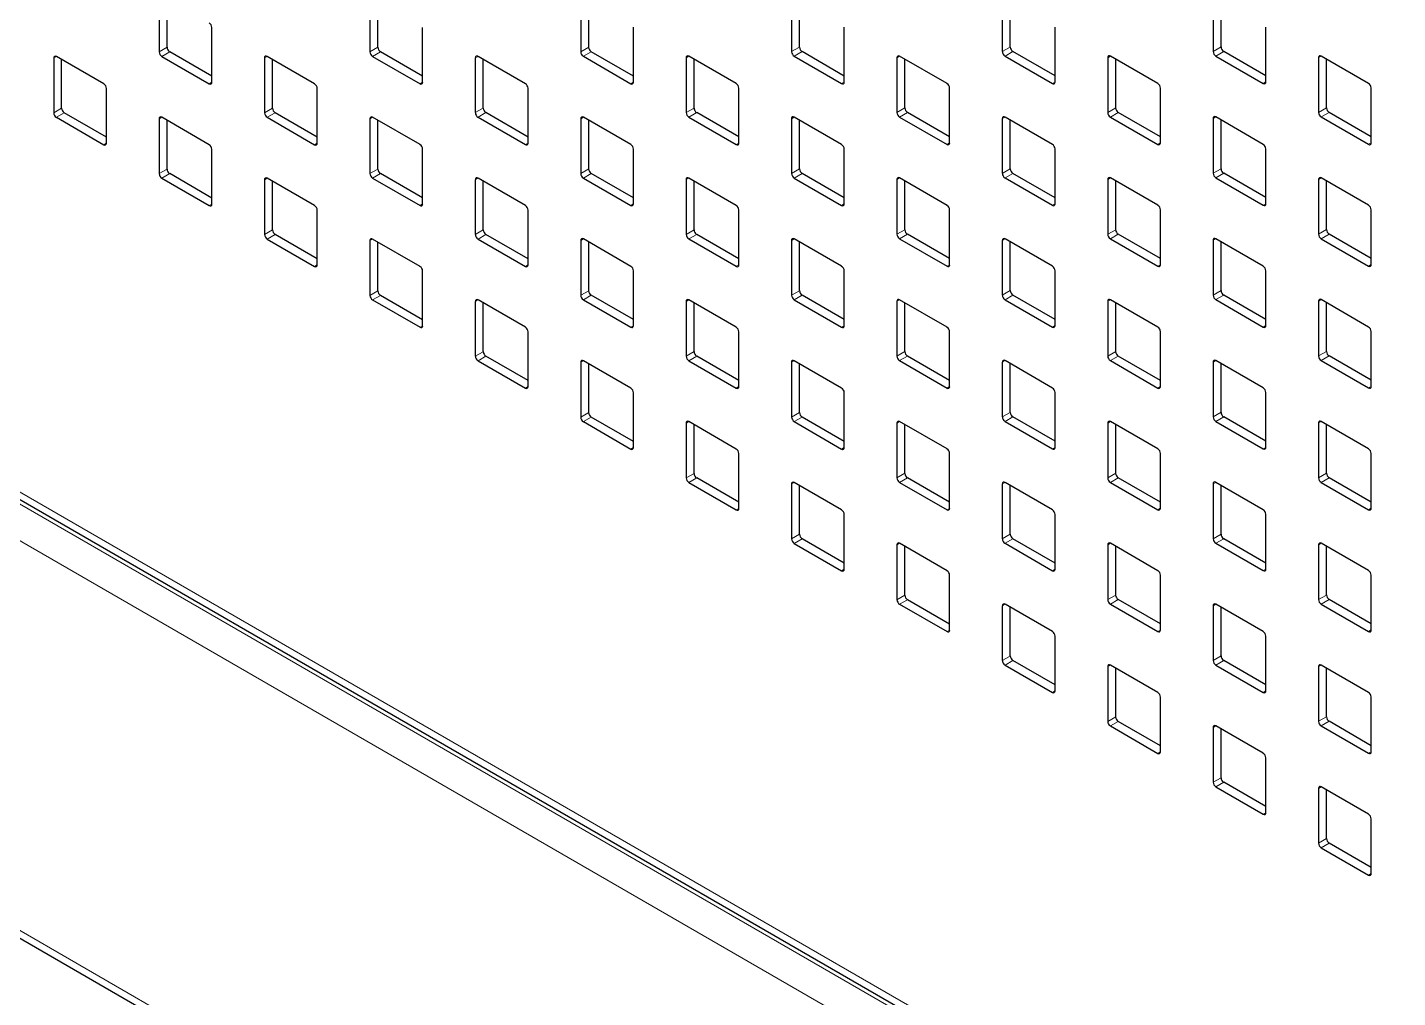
# Model space of a CAD drawing. Header units: millimetres. Extents: x -218071 to -203542, y 15363 to 51382.
# Drawn here: x -217102.99 to -217084.6, y 50843.89 to 50856.9 of the extents above; entities that cross this region are included whole.
import ezdxf

# ---------------------------------------------------------------- set-up
doc = ezdxf.new("R2010")
doc.units = ezdxf.units.MM
doc.header["$LTSCALE"] = 4
doc.layers.add('TPF-EQUIPEMENT', color=7, linetype='Continuous')

msp = doc.modelspace()

# ---------------------------------------------------------------- linework, layer by layer
at = {"layer": 'TPF-EQUIPEMENT', "color": 8, "linetype": 'Continuous', "lineweight": 18}
for p, q in [((-217122.15, 50861.669), (-217048.469, 50819.144)), ((-217048.161, 50818.803), (-217122.034, 50861.438)), ((-217048.469, 50818.491), (-217122.15, 50861.015)), ((-217101.113, 50856.632), (-217101.219, 50856.571)), ((-217101.078, 50856.571), (-217101.184, 50856.51)), ((-217098.285, 50856.633), (-217098.391, 50856.572)), ((-217098.25, 50856.572), (-217098.356, 50856.511)), ((-217095.456, 50856.634), (-217095.563, 50856.573)), ((-217095.421, 50856.573), (-217095.527, 50856.512)), ((-217092.628, 50856.635), (-217092.734, 50856.574)), ((-217092.593, 50856.574), (-217092.699, 50856.512)), ((-217089.8, 50856.636), (-217089.906, 50856.575)), ((-217089.764, 50856.575), (-217089.87, 50856.513)), ((-217086.971, 50856.637), (-217087.077, 50856.575)), ((-217086.936, 50856.575), (-217087.042, 50856.514)), ((-217102.598, 50856.509), (-217102.634, 50856.489)), ((-217099.77, 50856.51), (-217099.805, 50856.49)), ((-217096.941, 50856.511), (-217096.977, 50856.491)), ((-217094.113, 50856.512), (-217094.148, 50856.492)), ((-217091.285, 50856.513), (-217091.32, 50856.492)), ((-217088.456, 50856.514), (-217088.491, 50856.493)), ((-217085.628, 50856.515), (-217085.663, 50856.494)), ((-217100.512, 50856.163), (-217100.548, 50856.143)), ((-217097.684, 50856.164), (-217097.719, 50856.143)), ((-217094.855, 50856.165), (-217094.891, 50856.144)), ((-217092.027, 50856.166), (-217092.062, 50856.145)), ((-217089.199, 50856.166), (-217089.234, 50856.146)), ((-217086.37, 50856.167), (-217086.406, 50856.147)), ((-217122.15, 50855.789), (-217048.469, 50813.264)), ((-217102.528, 50855.815), (-217102.634, 50855.754)), ((-217099.699, 50855.816), (-217099.805, 50855.755)), ((-217096.871, 50855.817), (-217096.977, 50855.756)), ((-217094.042, 50855.818), (-217094.148, 50855.757)), ((-217091.214, 50855.819), (-217091.32, 50855.757)), ((-217088.385, 50855.82), (-217088.491, 50855.758)), ((-217085.557, 50855.82), (-217085.663, 50855.759)), ((-217102.492, 50855.754), (-217102.598, 50855.693)), ((-217101.184, 50855.693), (-217101.219, 50855.673)), ((-217099.664, 50855.755), (-217099.77, 50855.694)), ((-217098.356, 50855.694), (-217098.391, 50855.674)), ((-217096.835, 50855.756), (-217096.941, 50855.694)), ((-217095.527, 50855.695), (-217095.563, 50855.674)), ((-217094.007, 50855.757), (-217094.113, 50855.695)), ((-217092.699, 50855.696), (-217092.734, 50855.675)), ((-217091.178, 50855.757), (-217091.285, 50855.696)), ((-217089.87, 50855.697), (-217089.906, 50855.676)), ((-217088.35, 50855.758), (-217088.456, 50855.697)), ((-217087.042, 50855.698), (-217087.077, 50855.677)), ((-217085.522, 50855.759), (-217085.628, 50855.698)), ((-217101.927, 50855.346), (-217101.962, 50855.325)), ((-217099.098, 50855.347), (-217099.133, 50855.326)), ((-217096.27, 50855.348), (-217096.305, 50855.327)), ((-217093.441, 50855.348), (-217093.477, 50855.328)), ((-217090.613, 50855.349), (-217090.648, 50855.329)), ((-217087.784, 50855.35), (-217087.82, 50855.33)), ((-217084.956, 50855.351), (-217084.991, 50855.331)), ((-217101.113, 50854.999), (-217101.219, 50854.938)), ((-217101.078, 50854.938), (-217101.184, 50854.877)), ((-217099.77, 50854.877), (-217099.805, 50854.857)), ((-217098.285, 50855), (-217098.391, 50854.939)), ((-217098.25, 50854.939), (-217098.356, 50854.877)), ((-217096.941, 50854.878), (-217096.977, 50854.857)), ((-217095.456, 50855.001), (-217095.563, 50854.94)), ((-217095.421, 50854.939), (-217095.527, 50854.878)), ((-217094.113, 50854.879), (-217094.148, 50854.858)), ((-217092.628, 50855.002), (-217092.734, 50854.94)), ((-217092.593, 50854.94), (-217092.699, 50854.879)), ((-217091.285, 50854.88), (-217091.32, 50854.859)), ((-217089.8, 50855.002), (-217089.906, 50854.941)), ((-217089.764, 50854.941), (-217089.87, 50854.88)), ((-217088.456, 50854.88), (-217088.491, 50854.86)), ((-217086.971, 50855.003), (-217087.077, 50854.942)), ((-217086.936, 50854.942), (-217087.042, 50854.881)), ((-217085.628, 50854.881), (-217085.663, 50854.861)), ((-217100.512, 50854.53), (-217100.548, 50854.509)), ((-217097.684, 50854.531), (-217097.719, 50854.51)), ((-217094.855, 50854.531), (-217094.891, 50854.511)), ((-217092.027, 50854.532), (-217092.062, 50854.512)), ((-217089.199, 50854.533), (-217089.234, 50854.513)), ((-217086.37, 50854.534), (-217086.406, 50854.514)), ((-217099.699, 50854.183), (-217099.805, 50854.122)), ((-217096.871, 50854.184), (-217096.977, 50854.122)), ((-217094.042, 50854.185), (-217094.148, 50854.123)), ((-217091.214, 50854.185), (-217091.32, 50854.124)), ((-217088.385, 50854.186), (-217088.491, 50854.125)), ((-217085.557, 50854.187), (-217085.663, 50854.126)), ((-217099.664, 50854.122), (-217099.77, 50854.06)), ((-217098.356, 50854.061), (-217098.391, 50854.04)), ((-217096.835, 50854.122), (-217096.941, 50854.061)), ((-217095.527, 50854.062), (-217095.563, 50854.041)), ((-217094.007, 50854.123), (-217094.113, 50854.062)), ((-217092.699, 50854.062), (-217092.734, 50854.042)), ((-217091.178, 50854.124), (-217091.285, 50854.063)), ((-217089.87, 50854.063), (-217089.906, 50854.043)), ((-217088.35, 50854.125), (-217088.456, 50854.064)), ((-217087.042, 50854.064), (-217087.077, 50854.044)), ((-217085.522, 50854.126), (-217085.628, 50854.065)), ((-217099.098, 50853.713), (-217099.133, 50853.693)), ((-217096.27, 50853.714), (-217096.305, 50853.694)), ((-217093.441, 50853.715), (-217093.477, 50853.695)), ((-217090.613, 50853.716), (-217090.648, 50853.696)), ((-217087.784, 50853.717), (-217087.82, 50853.697)), ((-217084.956, 50853.718), (-217084.991, 50853.697)), ((-217098.285, 50853.367), (-217098.391, 50853.305)), ((-217098.25, 50853.305), (-217098.356, 50853.244)), ((-217096.941, 50853.245), (-217096.977, 50853.224)), ((-217095.456, 50853.367), (-217095.563, 50853.306)), ((-217095.421, 50853.306), (-217095.527, 50853.245)), ((-217094.113, 50853.245), (-217094.148, 50853.225)), ((-217092.628, 50853.368), (-217092.734, 50853.307)), ((-217092.593, 50853.307), (-217092.699, 50853.246)), ((-217091.285, 50853.246), (-217091.32, 50853.226)), ((-217089.8, 50853.369), (-217089.906, 50853.308)), ((-217089.764, 50853.308), (-217089.87, 50853.247)), ((-217088.456, 50853.247), (-217088.491, 50853.227)), ((-217086.971, 50853.37), (-217087.077, 50853.309)), ((-217086.936, 50853.309), (-217087.042, 50853.248)), ((-217085.628, 50853.248), (-217085.663, 50853.228)), ((-217097.684, 50852.897), (-217097.719, 50852.877)), ((-217094.855, 50852.898), (-217094.891, 50852.878)), ((-217092.027, 50852.899), (-217092.062, 50852.879)), ((-217089.199, 50852.9), (-217089.234, 50852.879)), ((-217086.37, 50852.901), (-217086.406, 50852.88)), ((-217096.871, 50852.55), (-217096.977, 50852.489)), ((-217096.835, 50852.489), (-217096.941, 50852.428)), ((-217094.042, 50852.551), (-217094.148, 50852.49)), ((-217094.007, 50852.49), (-217094.113, 50852.429)), ((-217091.214, 50852.552), (-217091.32, 50852.491)), ((-217091.178, 50852.491), (-217091.285, 50852.43)), ((-217088.385, 50852.553), (-217088.491, 50852.492)), ((-217088.35, 50852.492), (-217088.456, 50852.431)), ((-217085.557, 50852.554), (-217085.663, 50852.493)), ((-217085.522, 50852.493), (-217085.628, 50852.431)), ((-217095.527, 50852.428), (-217095.563, 50852.408)), ((-217092.699, 50852.429), (-217092.734, 50852.409)), ((-217089.87, 50852.43), (-217089.906, 50852.41)), ((-217087.042, 50852.431), (-217087.077, 50852.411)), ((-217096.27, 50852.081), (-217096.305, 50852.061)), ((-217093.441, 50852.082), (-217093.477, 50852.061)), ((-217090.613, 50852.083), (-217090.648, 50852.062)), ((-217087.784, 50852.084), (-217087.82, 50852.063)), ((-217084.956, 50852.084), (-217084.991, 50852.064)), ((-217095.456, 50851.734), (-217095.563, 50851.673)), ((-217095.421, 50851.673), (-217095.527, 50851.612)), ((-217094.113, 50851.612), (-217094.148, 50851.592)), ((-217092.628, 50851.735), (-217092.734, 50851.674)), ((-217092.593, 50851.674), (-217092.699, 50851.613)), ((-217091.285, 50851.613), (-217091.32, 50851.593)), ((-217089.8, 50851.736), (-217089.906, 50851.675)), ((-217089.764, 50851.675), (-217089.87, 50851.613)), ((-217088.456, 50851.614), (-217088.491, 50851.593)), ((-217086.971, 50851.737), (-217087.077, 50851.676)), ((-217086.936, 50851.676), (-217087.042, 50851.614)), ((-217085.628, 50851.615), (-217085.663, 50851.594)), ((-217094.855, 50851.265), (-217094.891, 50851.244)), ((-217092.027, 50851.266), (-217092.062, 50851.245)), ((-217089.199, 50851.267), (-217089.234, 50851.246)), ((-217086.37, 50851.267), (-217086.406, 50851.247)), ((-217094.042, 50850.918), (-217094.148, 50850.857)), ((-217094.007, 50850.857), (-217094.113, 50850.795)), ((-217091.214, 50850.919), (-217091.32, 50850.858)), ((-217091.178, 50850.858), (-217091.285, 50850.796)), ((-217088.385, 50850.92), (-217088.491, 50850.858)), ((-217088.35, 50850.858), (-217088.456, 50850.797)), ((-217085.557, 50850.921), (-217085.663, 50850.859)), ((-217085.522, 50850.859), (-217085.628, 50850.798)), ((-217092.699, 50850.796), (-217092.734, 50850.776)), ((-217089.87, 50850.797), (-217089.906, 50850.776)), ((-217087.042, 50850.798), (-217087.077, 50850.777)), ((-217093.441, 50850.449), (-217093.477, 50850.428)), ((-217090.613, 50850.449), (-217090.648, 50850.429)), ((-217087.784, 50850.45), (-217087.82, 50850.43)), ((-217084.956, 50850.451), (-217084.991, 50850.431)), ((-217092.628, 50850.102), (-217092.734, 50850.041)), ((-217089.8, 50850.103), (-217089.906, 50850.041)), ((-217086.971, 50850.103), (-217087.077, 50850.042)), ((-217092.593, 50850.041), (-217092.699, 50849.979)), ((-217091.285, 50849.98), (-217091.32, 50849.959)), ((-217089.764, 50850.041), (-217089.87, 50849.98)), ((-217088.456, 50849.981), (-217088.491, 50849.96)), ((-217086.936, 50850.042), (-217087.042, 50849.981)), ((-217085.628, 50849.981), (-217085.663, 50849.961)), ((-217092.027, 50849.632), (-217092.062, 50849.612)), ((-217089.199, 50849.633), (-217089.234, 50849.613)), ((-217086.37, 50849.634), (-217086.406, 50849.614)), ((-217091.214, 50849.286), (-217091.32, 50849.224)), ((-217091.178, 50849.224), (-217091.285, 50849.163)), ((-217088.385, 50849.286), (-217088.491, 50849.225)), ((-217088.35, 50849.225), (-217088.456, 50849.164)), ((-217085.557, 50849.287), (-217085.663, 50849.226)), ((-217085.522, 50849.226), (-217085.628, 50849.165)), ((-217089.87, 50849.164), (-217089.906, 50849.143)), ((-217087.042, 50849.164), (-217087.077, 50849.144)), ((-217090.613, 50848.816), (-217090.648, 50848.796)), ((-217087.784, 50848.817), (-217087.82, 50848.797)), ((-217084.956, 50848.818), (-217084.991, 50848.798)), ((-217089.8, 50848.469), (-217089.906, 50848.408)), ((-217086.971, 50848.47), (-217087.077, 50848.409)), ((-217089.764, 50848.408), (-217089.87, 50848.347)), ((-217088.456, 50848.347), (-217088.491, 50848.327)), ((-217086.936, 50848.409), (-217087.042, 50848.348)), ((-217085.628, 50848.348), (-217085.663, 50848.328)), ((-217089.199, 50848), (-217089.234, 50847.98)), ((-217086.37, 50848.001), (-217086.406, 50847.98)), ((-217088.385, 50847.653), (-217088.491, 50847.592)), ((-217088.35, 50847.592), (-217088.456, 50847.531)), ((-217087.042, 50847.531), (-217087.077, 50847.511)), ((-217085.557, 50847.654), (-217085.663, 50847.593)), ((-217085.522, 50847.593), (-217085.628, 50847.532)), ((-217087.784, 50847.184), (-217087.82, 50847.163)), ((-217084.956, 50847.185), (-217084.991, 50847.164)), ((-217086.971, 50846.837), (-217087.077, 50846.776)), ((-217086.936, 50846.776), (-217087.042, 50846.714)), ((-217085.628, 50846.715), (-217085.663, 50846.694)), ((-217086.37, 50846.368), (-217086.406, 50846.347)), ((-217085.557, 50846.021), (-217085.663, 50845.959)), ((-217085.522, 50845.959), (-217085.628, 50845.898)), ((-217084.956, 50845.551), (-217084.991, 50845.531))]:
    msp.add_line(p, q, dxfattribs=at)
at = {"layer": 'TPF-EQUIPEMENT', "color": 7, "linetype": 'Continuous', "lineweight": 25}
for p, q in [((-217122.136, 50861.559), (-217048.46, 50819.037)), ((-217101.219, 50857.306), (-217101.219, 50856.571)), ((-217101.113, 50856.632), (-217101.113, 50857.286)), ((-217098.391, 50857.307), (-217098.391, 50856.572)), ((-217098.285, 50856.633), (-217098.285, 50857.287)), ((-217095.563, 50857.308), (-217095.563, 50856.573)), ((-217095.456, 50856.634), (-217095.456, 50857.287)), ((-217092.734, 50857.309), (-217092.734, 50856.574)), ((-217092.628, 50856.635), (-217092.628, 50857.288)), ((-217089.906, 50857.31), (-217089.906, 50856.575)), ((-217089.8, 50856.636), (-217089.8, 50857.289)), ((-217087.077, 50857.31), (-217087.077, 50856.575)), ((-217086.971, 50856.637), (-217086.971, 50857.29)), ((-217100.512, 50856.163), (-217100.512, 50856.898)), ((-217097.684, 50856.164), (-217097.684, 50856.899)), ((-217094.855, 50856.165), (-217094.855, 50856.9)), ((-217092.027, 50856.166), (-217092.027, 50856.901)), ((-217089.199, 50856.166), (-217089.199, 50856.901)), ((-217086.37, 50856.167), (-217086.37, 50856.902)), ((-217100.512, 50856.245), (-217101.078, 50856.571)), ((-217097.684, 50856.245), (-217098.25, 50856.572)), ((-217094.855, 50856.246), (-217095.421, 50856.573)), ((-217092.027, 50856.247), (-217092.593, 50856.574)), ((-217089.199, 50856.248), (-217089.764, 50856.575)), ((-217086.37, 50856.249), (-217086.936, 50856.575)), ((-217102.634, 50856.489), (-217102.634, 50855.754)), ((-217101.962, 50856.142), (-217102.598, 50856.509)), ((-217102.528, 50855.815), (-217102.528, 50856.469)), ((-217101.184, 50856.51), (-217100.548, 50856.143)), ((-217099.805, 50856.49), (-217099.805, 50855.755)), ((-217099.133, 50856.143), (-217099.77, 50856.51)), ((-217099.699, 50855.816), (-217099.699, 50856.469)), ((-217098.356, 50856.511), (-217097.719, 50856.143)), ((-217096.977, 50856.491), (-217096.977, 50855.756)), ((-217096.305, 50856.144), (-217096.941, 50856.511)), ((-217096.871, 50855.817), (-217096.871, 50856.47)), ((-217095.527, 50856.512), (-217094.891, 50856.144)), ((-217094.148, 50856.492), (-217094.148, 50855.757)), ((-217093.477, 50856.145), (-217094.113, 50856.512)), ((-217094.042, 50855.818), (-217094.042, 50856.471)), ((-217092.699, 50856.512), (-217092.062, 50856.145)), ((-217091.32, 50856.492), (-217091.32, 50855.757)), ((-217090.648, 50856.146), (-217091.285, 50856.513)), ((-217091.214, 50855.819), (-217091.214, 50856.472)), ((-217089.87, 50856.513), (-217089.234, 50856.146)), ((-217088.491, 50856.493), (-217088.491, 50855.758)), ((-217087.82, 50856.146), (-217088.456, 50856.514)), ((-217088.385, 50855.82), (-217088.385, 50856.473)), ((-217087.042, 50856.514), (-217086.406, 50856.147)), ((-217085.663, 50856.494), (-217085.663, 50855.759)), ((-217084.991, 50856.147), (-217085.628, 50856.515)), ((-217085.557, 50855.82), (-217085.557, 50856.474)), ((-217101.927, 50855.346), (-217101.927, 50856.081)), ((-217099.098, 50855.347), (-217099.098, 50856.082)), ((-217096.27, 50855.348), (-217096.27, 50856.083)), ((-217093.441, 50855.348), (-217093.441, 50856.083)), ((-217090.613, 50855.349), (-217090.613, 50856.084)), ((-217087.784, 50855.35), (-217087.784, 50856.085)), ((-217084.956, 50855.351), (-217084.956, 50856.086)), ((-217122.136, 50855.679), (-217048.359, 50813.099)), ((-217102.598, 50855.693), (-217101.962, 50855.325)), ((-217101.927, 50855.427), (-217102.492, 50855.754)), ((-217101.219, 50855.673), (-217101.219, 50854.938)), ((-217100.548, 50855.326), (-217101.184, 50855.693)), ((-217101.113, 50854.999), (-217101.113, 50855.652)), ((-217099.77, 50855.694), (-217099.133, 50855.326)), ((-217099.098, 50855.428), (-217099.664, 50855.755)), ((-217098.391, 50855.674), (-217098.391, 50854.939)), ((-217097.719, 50855.327), (-217098.356, 50855.694)), ((-217098.285, 50855), (-217098.285, 50855.653)), ((-217096.941, 50855.694), (-217096.305, 50855.327)), ((-217096.27, 50855.429), (-217096.835, 50855.756)), ((-217095.563, 50855.674), (-217095.563, 50854.94)), ((-217094.891, 50855.328), (-217095.527, 50855.695)), ((-217095.456, 50855.001), (-217095.456, 50855.654)), ((-217094.113, 50855.695), (-217093.477, 50855.328)), ((-217093.441, 50855.43), (-217094.007, 50855.757)), ((-217092.734, 50855.675), (-217092.734, 50854.94)), ((-217092.062, 50855.328), (-217092.699, 50855.696)), ((-217092.628, 50855.002), (-217092.628, 50855.655)), ((-217091.285, 50855.696), (-217090.648, 50855.329)), ((-217090.613, 50855.431), (-217091.178, 50855.757)), ((-217089.906, 50855.676), (-217089.906, 50854.941)), ((-217089.234, 50855.329), (-217089.87, 50855.697)), ((-217089.8, 50855.002), (-217089.8, 50855.656)), ((-217088.456, 50855.697), (-217087.82, 50855.33)), ((-217087.784, 50855.432), (-217088.35, 50855.758)), ((-217087.077, 50855.677), (-217087.077, 50854.942)), ((-217086.406, 50855.33), (-217087.042, 50855.698)), ((-217086.971, 50855.003), (-217086.971, 50855.657)), ((-217085.628, 50855.698), (-217084.991, 50855.331)), ((-217084.956, 50855.433), (-217085.522, 50855.759)), ((-217100.512, 50854.53), (-217100.512, 50855.265)), ((-217097.684, 50854.531), (-217097.684, 50855.265)), ((-217094.855, 50854.531), (-217094.855, 50855.266)), ((-217092.027, 50854.532), (-217092.027, 50855.267)), ((-217089.199, 50854.533), (-217089.199, 50855.268)), ((-217086.37, 50854.534), (-217086.37, 50855.269)), ((-217101.184, 50854.877), (-217100.548, 50854.509)), ((-217100.512, 50854.611), (-217101.078, 50854.938)), ((-217099.133, 50854.51), (-217099.77, 50854.877)), ((-217098.356, 50854.877), (-217097.719, 50854.51)), ((-217097.684, 50854.612), (-217098.25, 50854.939)), ((-217096.305, 50854.511), (-217096.941, 50854.878)), ((-217095.527, 50854.878), (-217094.891, 50854.511)), ((-217094.855, 50854.613), (-217095.421, 50854.939)), ((-217093.477, 50854.511), (-217094.113, 50854.879)), ((-217092.699, 50854.879), (-217092.062, 50854.512)), ((-217092.027, 50854.614), (-217092.593, 50854.94)), ((-217090.648, 50854.512), (-217091.285, 50854.88)), ((-217089.87, 50854.88), (-217089.234, 50854.513)), ((-217089.199, 50854.615), (-217089.764, 50854.941)), ((-217087.82, 50854.513), (-217088.456, 50854.88)), ((-217087.042, 50854.881), (-217086.406, 50854.514)), ((-217086.37, 50854.616), (-217086.936, 50854.942)), ((-217084.991, 50854.514), (-217085.628, 50854.881)), ((-217099.805, 50854.857), (-217099.805, 50854.122)), ((-217099.699, 50854.183), (-217099.699, 50854.836)), ((-217096.977, 50854.857), (-217096.977, 50854.122)), ((-217096.871, 50854.184), (-217096.871, 50854.837)), ((-217094.148, 50854.858), (-217094.148, 50854.123)), ((-217094.042, 50854.185), (-217094.042, 50854.838)), ((-217091.32, 50854.859), (-217091.32, 50854.124)), ((-217091.214, 50854.185), (-217091.214, 50854.839)), ((-217088.491, 50854.86), (-217088.491, 50854.125)), ((-217088.385, 50854.186), (-217088.385, 50854.84)), ((-217085.663, 50854.861), (-217085.663, 50854.126)), ((-217085.557, 50854.187), (-217085.557, 50854.841)), ((-217099.098, 50853.713), (-217099.098, 50854.448)), ((-217096.27, 50853.714), (-217096.27, 50854.449)), ((-217093.441, 50853.715), (-217093.441, 50854.45)), ((-217090.613, 50853.716), (-217090.613, 50854.451)), ((-217087.784, 50853.717), (-217087.784, 50854.452)), ((-217084.956, 50853.718), (-217084.956, 50854.453)), ((-217099.77, 50854.06), (-217099.133, 50853.693)), ((-217099.098, 50853.795), (-217099.664, 50854.122)), ((-217098.391, 50854.04), (-217098.391, 50853.305)), ((-217097.719, 50853.693), (-217098.356, 50854.061)), ((-217098.285, 50853.367), (-217098.285, 50854.02)), ((-217096.941, 50854.061), (-217096.305, 50853.694)), ((-217096.27, 50853.796), (-217096.835, 50854.122)), ((-217095.563, 50854.041), (-217095.563, 50853.306)), ((-217094.891, 50853.694), (-217095.527, 50854.062)), ((-217095.456, 50853.367), (-217095.456, 50854.021)), ((-217094.113, 50854.062), (-217093.477, 50853.695)), ((-217093.441, 50853.797), (-217094.007, 50854.123)), ((-217092.734, 50854.042), (-217092.734, 50853.307)), ((-217092.062, 50853.695), (-217092.699, 50854.062)), ((-217092.628, 50853.368), (-217092.628, 50854.022)), ((-217091.285, 50854.063), (-217090.648, 50853.696)), ((-217090.613, 50853.798), (-217091.178, 50854.124)), ((-217089.906, 50854.043), (-217089.906, 50853.308)), ((-217089.234, 50853.696), (-217089.87, 50854.063)), ((-217089.8, 50853.369), (-217089.8, 50854.023)), ((-217088.456, 50854.064), (-217087.82, 50853.697)), ((-217087.784, 50853.799), (-217088.35, 50854.125)), ((-217087.077, 50854.044), (-217087.077, 50853.309)), ((-217086.406, 50853.697), (-217087.042, 50854.064)), ((-217086.971, 50853.37), (-217086.971, 50854.023)), ((-217085.628, 50854.065), (-217084.991, 50853.697)), ((-217084.956, 50853.799), (-217085.522, 50854.126)), ((-217097.684, 50852.897), (-217097.684, 50853.632)), ((-217094.855, 50852.898), (-217094.855, 50853.633)), ((-217092.027, 50852.899), (-217092.027, 50853.634)), ((-217089.199, 50852.9), (-217089.199, 50853.635)), ((-217086.37, 50852.901), (-217086.37, 50853.636)), ((-217098.356, 50853.244), (-217097.719, 50852.877)), ((-217097.684, 50852.979), (-217098.25, 50853.305)), ((-217096.977, 50853.224), (-217096.977, 50852.489)), ((-217096.305, 50852.877), (-217096.941, 50853.245)), ((-217095.527, 50853.245), (-217094.891, 50852.878)), ((-217094.855, 50852.98), (-217095.421, 50853.306)), ((-217094.148, 50853.225), (-217094.148, 50852.49)), ((-217093.477, 50852.878), (-217094.113, 50853.245)), ((-217092.699, 50853.246), (-217092.062, 50852.879)), ((-217092.027, 50852.981), (-217092.593, 50853.307)), ((-217091.32, 50853.226), (-217091.32, 50852.491)), ((-217090.648, 50852.879), (-217091.285, 50853.246)), ((-217089.87, 50853.247), (-217089.234, 50852.879)), ((-217089.199, 50852.981), (-217089.764, 50853.308)), ((-217088.491, 50853.227), (-217088.491, 50852.492)), ((-217087.82, 50852.88), (-217088.456, 50853.247)), ((-217087.042, 50853.248), (-217086.406, 50852.88)), ((-217086.37, 50852.982), (-217086.936, 50853.309)), ((-217085.663, 50853.228), (-217085.663, 50852.493)), ((-217084.991, 50852.881), (-217085.628, 50853.248)), ((-217096.871, 50852.55), (-217096.871, 50853.204)), ((-217094.042, 50852.551), (-217094.042, 50853.205)), ((-217091.214, 50852.552), (-217091.214, 50853.205)), ((-217088.385, 50852.553), (-217088.385, 50853.206)), ((-217085.557, 50852.554), (-217085.557, 50853.207)), ((-217096.27, 50852.081), (-217096.27, 50852.816)), ((-217093.441, 50852.082), (-217093.441, 50852.817)), ((-217090.613, 50852.083), (-217090.613, 50852.818)), ((-217087.784, 50852.084), (-217087.784, 50852.819)), ((-217084.956, 50852.085), (-217084.956, 50852.819)), ((-217096.27, 50852.163), (-217096.835, 50852.489)), ((-217093.441, 50852.164), (-217094.007, 50852.49)), ((-217090.613, 50852.164), (-217091.178, 50852.491)), ((-217087.784, 50852.165), (-217088.35, 50852.492)), ((-217084.956, 50852.166), (-217085.522, 50852.493)), ((-217096.941, 50852.428), (-217096.305, 50852.061)), ((-217095.563, 50852.408), (-217095.563, 50851.673)), ((-217094.891, 50852.061), (-217095.527, 50852.428)), ((-217095.456, 50851.734), (-217095.456, 50852.388)), ((-217094.113, 50852.429), (-217093.477, 50852.061)), ((-217092.734, 50852.409), (-217092.734, 50851.674)), ((-217092.062, 50852.062), (-217092.699, 50852.429)), ((-217092.628, 50851.735), (-217092.628, 50852.388)), ((-217091.285, 50852.43), (-217090.648, 50852.062)), ((-217089.906, 50852.41), (-217089.906, 50851.675)), ((-217089.234, 50852.063), (-217089.87, 50852.43)), ((-217089.8, 50851.736), (-217089.8, 50852.389)), ((-217088.456, 50852.431), (-217087.82, 50852.063)), ((-217087.077, 50852.411), (-217087.077, 50851.676)), ((-217086.406, 50852.064), (-217087.042, 50852.431)), ((-217086.971, 50851.737), (-217086.971, 50852.39)), ((-217085.628, 50852.431), (-217084.991, 50852.064)), ((-217094.855, 50851.265), (-217094.855, 50852)), ((-217092.027, 50851.266), (-217092.027, 50852.001)), ((-217089.199, 50851.267), (-217089.199, 50852.002)), ((-217086.37, 50851.267), (-217086.37, 50852.002)), ((-217095.527, 50851.612), (-217094.891, 50851.244)), ((-217094.855, 50851.346), (-217095.421, 50851.673)), ((-217094.148, 50851.592), (-217094.148, 50850.857)), ((-217093.477, 50851.245), (-217094.113, 50851.612)), ((-217094.042, 50850.918), (-217094.042, 50851.571)), ((-217092.699, 50851.613), (-217092.062, 50851.245)), ((-217092.027, 50851.347), (-217092.593, 50851.674)), ((-217091.32, 50851.593), (-217091.32, 50850.858)), ((-217090.648, 50851.246), (-217091.285, 50851.613)), ((-217091.214, 50850.919), (-217091.214, 50851.572)), ((-217089.87, 50851.613), (-217089.234, 50851.246)), ((-217089.199, 50851.348), (-217089.764, 50851.675)), ((-217088.491, 50851.593), (-217088.491, 50850.858)), ((-217087.82, 50851.247), (-217088.456, 50851.614)), ((-217088.385, 50850.92), (-217088.385, 50851.573)), ((-217087.042, 50851.614), (-217086.406, 50851.247)), ((-217086.37, 50851.349), (-217086.936, 50851.676)), ((-217085.663, 50851.594), (-217085.663, 50850.859)), ((-217084.991, 50851.247), (-217085.628, 50851.615)), ((-217085.557, 50850.921), (-217085.557, 50851.574)), ((-217093.441, 50850.449), (-217093.441, 50851.184)), ((-217090.613, 50850.449), (-217090.613, 50851.184)), ((-217087.784, 50850.45), (-217087.784, 50851.185)), ((-217084.956, 50850.451), (-217084.956, 50851.186)), ((-217093.441, 50850.53), (-217094.007, 50850.857)), ((-217090.613, 50850.531), (-217091.178, 50850.858)), ((-217087.784, 50850.532), (-217088.35, 50850.858)), ((-217084.956, 50850.533), (-217085.522, 50850.859)), ((-217094.113, 50850.795), (-217093.477, 50850.428)), ((-217092.734, 50850.776), (-217092.734, 50850.041)), ((-217092.062, 50850.429), (-217092.699, 50850.796)), ((-217092.628, 50850.102), (-217092.628, 50850.755)), ((-217091.285, 50850.796), (-217090.648, 50850.429)), ((-217089.906, 50850.776), (-217089.906, 50850.041)), ((-217089.234, 50850.43), (-217089.87, 50850.797)), ((-217089.8, 50850.103), (-217089.8, 50850.756)), ((-217088.456, 50850.797), (-217087.82, 50850.43)), ((-217087.077, 50850.777), (-217087.077, 50850.042)), ((-217086.406, 50850.43), (-217087.042, 50850.798)), ((-217086.971, 50850.103), (-217086.971, 50850.757)), ((-217085.628, 50850.798), (-217084.991, 50850.431)), ((-217092.027, 50849.632), (-217092.027, 50850.367)), ((-217089.199, 50849.633), (-217089.199, 50850.368)), ((-217086.37, 50849.634), (-217086.37, 50850.369)), ((-217092.699, 50849.979), (-217092.062, 50849.612)), ((-217092.027, 50849.714), (-217092.593, 50850.041)), ((-217091.32, 50849.959), (-217091.32, 50849.224)), ((-217090.648, 50849.612), (-217091.285, 50849.98)), ((-217091.214, 50849.286), (-217091.214, 50849.939)), ((-217089.87, 50849.98), (-217089.234, 50849.613)), ((-217089.199, 50849.715), (-217089.764, 50850.041)), ((-217088.491, 50849.96), (-217088.491, 50849.225)), ((-217087.82, 50849.613), (-217088.456, 50849.981)), ((-217088.385, 50849.286), (-217088.385, 50849.94)), ((-217087.042, 50849.981), (-217086.406, 50849.614)), ((-217086.37, 50849.716), (-217086.936, 50850.042)), ((-217085.663, 50849.961), (-217085.663, 50849.226)), ((-217084.991, 50849.614), (-217085.628, 50849.981)), ((-217085.557, 50849.287), (-217085.557, 50849.941)), ((-217090.613, 50848.816), (-217090.613, 50849.551)), ((-217087.784, 50848.817), (-217087.784, 50849.552)), ((-217084.956, 50848.818), (-217084.956, 50849.553)), ((-217090.613, 50848.898), (-217091.178, 50849.224)), ((-217087.784, 50848.899), (-217088.35, 50849.225)), ((-217084.956, 50848.9), (-217085.522, 50849.226)), ((-217091.285, 50849.163), (-217090.648, 50848.796)), ((-217089.906, 50849.143), (-217089.906, 50848.408)), ((-217089.234, 50848.796), (-217089.87, 50849.164)), ((-217089.8, 50848.469), (-217089.8, 50849.123)), ((-217088.456, 50849.164), (-217087.82, 50848.797)), ((-217087.077, 50849.144), (-217087.077, 50848.409)), ((-217086.406, 50848.797), (-217087.042, 50849.164)), ((-217086.971, 50848.47), (-217086.971, 50849.124)), ((-217085.628, 50849.165), (-217084.991, 50848.798)), ((-217089.199, 50848), (-217089.199, 50848.735)), ((-217086.37, 50848.001), (-217086.37, 50848.736)), ((-217089.87, 50848.347), (-217089.234, 50847.98)), ((-217089.199, 50848.082), (-217089.764, 50848.408)), ((-217088.491, 50848.327), (-217088.491, 50847.592)), ((-217087.82, 50847.98), (-217088.456, 50848.347)), ((-217088.385, 50847.653), (-217088.385, 50848.306)), ((-217087.042, 50848.348), (-217086.406, 50847.98)), ((-217086.37, 50848.082), (-217086.936, 50848.409)), ((-217085.663, 50848.328), (-217085.663, 50847.593)), ((-217084.991, 50847.981), (-217085.628, 50848.348)), ((-217085.557, 50847.654), (-217085.557, 50848.307)), ((-217087.784, 50847.184), (-217087.784, 50847.919)), ((-217084.956, 50847.185), (-217084.956, 50847.92)), ((-217088.456, 50847.531), (-217087.82, 50847.163)), ((-217087.784, 50847.265), (-217088.35, 50847.592)), ((-217086.406, 50847.164), (-217087.042, 50847.531)), ((-217085.628, 50847.532), (-217084.991, 50847.164)), ((-217084.956, 50847.266), (-217085.522, 50847.593)), ((-217087.077, 50847.511), (-217087.077, 50846.776)), ((-217086.971, 50846.837), (-217086.971, 50847.49)), ((-217086.37, 50846.368), (-217086.37, 50847.103)), ((-217087.042, 50846.714), (-217086.406, 50846.347)), ((-217086.37, 50846.449), (-217086.936, 50846.776)), ((-217085.663, 50846.694), (-217085.663, 50845.959)), ((-217084.991, 50846.348), (-217085.628, 50846.715)), ((-217085.557, 50846.021), (-217085.557, 50846.674)), ((-217084.956, 50845.551), (-217084.956, 50846.286)), ((-217085.628, 50845.898), (-217084.991, 50845.531)), ((-217084.956, 50845.633), (-217085.522, 50845.959))]:
    msp.add_line(p, q, dxfattribs=at)
for centre, radius, start, end in [((-217100.589, 50856.894), 0.0768, 2.6023, 57.3977), ((-217101.143, 50856.575), 0.0768, 182.6023, 237.3977), ((-217101.037, 50856.636), 0.0768, 182.6023, 237.3977), ((-217098.314, 50856.575), 0.0768, 182.6023, 237.3977), ((-217098.208, 50856.637), 0.0768, 182.6023, 237.3977), ((-217095.486, 50856.576), 0.0768, 182.6023, 237.3977), ((-217095.38, 50856.637), 0.0768, 182.6023, 237.3977), ((-217092.657, 50856.577), 0.0768, 182.6023, 237.3977), ((-217092.551, 50856.638), 0.0768, 182.6023, 237.3977), ((-217089.829, 50856.578), 0.0768, 182.6023, 237.3977), ((-217089.723, 50856.639), 0.0768, 182.6023, 237.3977), ((-217087.001, 50856.579), 0.0768, 182.6023, 237.3977), ((-217086.894, 50856.64), 0.0768, 182.6023, 237.3977), ((-217102.612, 50856.492), 0.0218, 50.815, 189.2203), ((-217099.784, 50856.493), 0.0218, 50.815, 189.2203), ((-217096.955, 50856.494), 0.0218, 50.815, 189.2203), ((-217094.127, 50856.495), 0.0218, 50.815, 189.2203), ((-217091.298, 50856.496), 0.0218, 50.815, 189.2203), ((-217088.47, 50856.497), 0.0218, 50.815, 189.2203), ((-217085.641, 50856.498), 0.0218, 50.815, 189.2203), ((-217100.534, 50856.159), 0.0218, 230.815, 9.2203), ((-217097.705, 50856.16), 0.0218, 230.815, 9.2203), ((-217094.877, 50856.161), 0.0218, 230.815, 9.2203), ((-217092.049, 50856.162), 0.0218, 230.815, 9.2203), ((-217089.22, 50856.163), 0.0218, 230.815, 9.2203), ((-217086.392, 50856.164), 0.0218, 230.815, 9.2203), ((-217102.003, 50856.077), 0.0768, 2.6023, 57.3977), ((-217099.175, 50856.078), 0.0768, 2.6023, 57.3977), ((-217096.346, 50856.079), 0.0768, 2.6023, 57.3977), ((-217093.518, 50856.08), 0.0768, 2.6023, 57.3977), ((-217090.69, 50856.081), 0.0768, 2.6023, 57.3977), ((-217087.861, 50856.082), 0.0768, 2.6023, 57.3977), ((-217085.033, 50856.083), 0.0768, 2.6023, 57.3977), ((-217102.451, 50855.819), 0.0768, 182.6023, 237.3977), ((-217099.622, 50855.82), 0.0768, 182.6023, 237.3977), ((-217096.794, 50855.82), 0.0768, 182.6023, 237.3977), ((-217093.966, 50855.821), 0.0768, 182.6023, 237.3977), ((-217091.137, 50855.822), 0.0768, 182.6023, 237.3977), ((-217088.309, 50855.823), 0.0768, 182.6023, 237.3977), ((-217085.48, 50855.824), 0.0768, 182.6023, 237.3977), ((-217102.557, 50855.757), 0.0768, 182.6023, 237.3977), ((-217101.198, 50855.676), 0.0218, 50.815, 189.2203), ((-217099.728, 50855.758), 0.0768, 182.6023, 237.3977), ((-217098.369, 50855.677), 0.0218, 50.815, 189.2203), ((-217096.9, 50855.759), 0.0768, 182.6023, 237.3977), ((-217095.541, 50855.678), 0.0218, 50.815, 189.2203), ((-217094.072, 50855.76), 0.0768, 182.6023, 237.3977), ((-217092.713, 50855.679), 0.0218, 50.815, 189.2203), ((-217091.243, 50855.761), 0.0768, 182.6023, 237.3977), ((-217089.884, 50855.68), 0.0218, 50.815, 189.2203), ((-217088.415, 50855.762), 0.0768, 182.6023, 237.3977), ((-217087.056, 50855.681), 0.0218, 50.815, 189.2203), ((-217085.586, 50855.763), 0.0768, 182.6023, 237.3977), ((-217101.948, 50855.342), 0.0218, 230.815, 9.2203), ((-217100.589, 50855.261), 0.0768, 2.6023, 57.3977), ((-217099.12, 50855.343), 0.0218, 230.815, 9.2203), ((-217097.761, 50855.262), 0.0768, 2.6023, 57.3977), ((-217096.291, 50855.344), 0.0218, 230.815, 9.2203), ((-217094.932, 50855.263), 0.0768, 2.6023, 57.3977), ((-217093.463, 50855.345), 0.0218, 230.815, 9.2203), ((-217092.104, 50855.264), 0.0768, 2.6023, 57.3977), ((-217090.634, 50855.346), 0.0218, 230.815, 9.2203), ((-217089.275, 50855.265), 0.0768, 2.6023, 57.3977), ((-217087.806, 50855.347), 0.0218, 230.815, 9.2203), ((-217086.447, 50855.265), 0.0768, 2.6023, 57.3977), ((-217084.977, 50855.348), 0.0218, 230.815, 9.2203), ((-217101.143, 50854.941), 0.0768, 182.6023, 237.3977), ((-217101.037, 50855.002), 0.0768, 182.6023, 237.3977), ((-217099.784, 50854.86), 0.0218, 50.815, 189.2203), ((-217098.314, 50854.942), 0.0768, 182.6023, 237.3977), ((-217098.208, 50855.003), 0.0768, 182.6023, 237.3977), ((-217096.955, 50854.861), 0.0218, 50.815, 189.2203), ((-217095.486, 50854.943), 0.0768, 182.6023, 237.3977), ((-217095.38, 50855.004), 0.0768, 182.6023, 237.3977), ((-217094.127, 50854.862), 0.0218, 50.815, 189.2203), ((-217092.657, 50854.944), 0.0768, 182.6023, 237.3977), ((-217092.551, 50855.005), 0.0768, 182.6023, 237.3977), ((-217091.298, 50854.863), 0.0218, 50.815, 189.2203), ((-217089.829, 50854.945), 0.0768, 182.6023, 237.3977), ((-217089.723, 50855.006), 0.0768, 182.6023, 237.3977), ((-217088.47, 50854.864), 0.0218, 50.815, 189.2203), ((-217087.001, 50854.946), 0.0768, 182.6023, 237.3977), ((-217086.894, 50855.007), 0.0768, 182.6023, 237.3977), ((-217085.641, 50854.864), 0.0218, 50.815, 189.2203), ((-217100.534, 50854.526), 0.0218, 230.815, 9.2203), ((-217099.175, 50854.445), 0.0768, 2.6023, 57.3977), ((-217097.705, 50854.527), 0.0218, 230.815, 9.2203), ((-217096.346, 50854.446), 0.0768, 2.6023, 57.3977), ((-217094.877, 50854.528), 0.0218, 230.815, 9.2203), ((-217093.518, 50854.447), 0.0768, 2.6023, 57.3977), ((-217092.049, 50854.529), 0.0218, 230.815, 9.2203), ((-217090.69, 50854.448), 0.0768, 2.6023, 57.3977), ((-217089.22, 50854.53), 0.0218, 230.815, 9.2203), ((-217087.861, 50854.448), 0.0768, 2.6023, 57.3977), ((-217086.392, 50854.531), 0.0218, 230.815, 9.2203), ((-217085.033, 50854.449), 0.0768, 2.6023, 57.3977), ((-217099.622, 50854.186), 0.0768, 182.6023, 237.3977), ((-217096.794, 50854.187), 0.0768, 182.6023, 237.3977), ((-217093.966, 50854.188), 0.0768, 182.6023, 237.3977), ((-217091.137, 50854.189), 0.0768, 182.6023, 237.3977), ((-217088.309, 50854.19), 0.0768, 182.6023, 237.3977), ((-217085.48, 50854.191), 0.0768, 182.6023, 237.3977), ((-217099.728, 50854.125), 0.0768, 182.6023, 237.3977), ((-217098.369, 50854.044), 0.0218, 50.815, 189.2203), ((-217096.9, 50854.126), 0.0768, 182.6023, 237.3977), ((-217095.541, 50854.045), 0.0218, 50.815, 189.2203), ((-217094.072, 50854.127), 0.0768, 182.6023, 237.3977), ((-217092.713, 50854.046), 0.0218, 50.815, 189.2203), ((-217091.243, 50854.128), 0.0768, 182.6023, 237.3977), ((-217089.884, 50854.046), 0.0218, 50.815, 189.2203), ((-217088.415, 50854.129), 0.0768, 182.6023, 237.3977), ((-217087.056, 50854.047), 0.0218, 50.815, 189.2203), ((-217085.586, 50854.129), 0.0768, 182.6023, 237.3977), ((-217099.12, 50853.71), 0.0218, 230.815, 9.2203), ((-217097.761, 50853.629), 0.0768, 2.6023, 57.3977), ((-217096.291, 50853.711), 0.0218, 230.815, 9.2203), ((-217094.932, 50853.63), 0.0768, 2.6023, 57.3977), ((-217093.463, 50853.712), 0.0218, 230.815, 9.2203), ((-217092.104, 50853.63), 0.0768, 2.6023, 57.3977), ((-217090.634, 50853.713), 0.0218, 230.815, 9.2203), ((-217089.275, 50853.631), 0.0768, 2.6023, 57.3977), ((-217087.806, 50853.713), 0.0218, 230.815, 9.2203), ((-217086.447, 50853.632), 0.0768, 2.6023, 57.3977), ((-217084.977, 50853.714), 0.0218, 230.815, 9.2203), ((-217098.314, 50853.309), 0.0768, 182.6023, 237.3977), ((-217098.208, 50853.37), 0.0768, 182.6023, 237.3977), ((-217096.955, 50853.228), 0.0218, 50.815, 189.2203), ((-217095.486, 50853.31), 0.0768, 182.6023, 237.3977), ((-217095.38, 50853.371), 0.0768, 182.6023, 237.3977), ((-217094.127, 50853.228), 0.0218, 50.815, 189.2203), ((-217092.657, 50853.311), 0.0768, 182.6023, 237.3977), ((-217092.551, 50853.372), 0.0768, 182.6023, 237.3977), ((-217091.298, 50853.229), 0.0218, 50.815, 189.2203), ((-217089.829, 50853.311), 0.0768, 182.6023, 237.3977), ((-217089.723, 50853.373), 0.0768, 182.6023, 237.3977), ((-217088.47, 50853.23), 0.0218, 50.815, 189.2203), ((-217087.001, 50853.312), 0.0768, 182.6023, 237.3977), ((-217086.894, 50853.374), 0.0768, 182.6023, 237.3977), ((-217085.641, 50853.231), 0.0218, 50.815, 189.2203), ((-217097.705, 50852.894), 0.0218, 230.815, 9.2203), ((-217096.346, 50852.813), 0.0768, 2.6023, 57.3977), ((-217094.877, 50852.895), 0.0218, 230.815, 9.2203), ((-217093.518, 50852.813), 0.0768, 2.6023, 57.3977), ((-217092.049, 50852.895), 0.0218, 230.815, 9.2203), ((-217090.69, 50852.814), 0.0768, 2.6023, 57.3977), ((-217089.22, 50852.896), 0.0218, 230.815, 9.2203), ((-217087.861, 50852.815), 0.0768, 2.6023, 57.3977), ((-217086.392, 50852.897), 0.0218, 230.815, 9.2203), ((-217085.033, 50852.816), 0.0768, 2.6023, 57.3977), ((-217096.9, 50852.493), 0.0768, 182.6023, 237.3977), ((-217096.794, 50852.554), 0.0768, 182.6023, 237.3977), ((-217094.072, 50852.494), 0.0768, 182.6023, 237.3977), ((-217093.966, 50852.555), 0.0768, 182.6023, 237.3977), ((-217091.243, 50852.494), 0.0768, 182.6023, 237.3977), ((-217091.137, 50852.556), 0.0768, 182.6023, 237.3977), ((-217088.415, 50852.495), 0.0768, 182.6023, 237.3977), ((-217088.309, 50852.556), 0.0768, 182.6023, 237.3977), ((-217085.586, 50852.496), 0.0768, 182.6023, 237.3977), ((-217085.48, 50852.557), 0.0768, 182.6023, 237.3977), ((-217095.541, 50852.411), 0.0218, 50.815, 189.2203), ((-217092.713, 50852.412), 0.0218, 50.815, 189.2203), ((-217089.884, 50852.413), 0.0218, 50.815, 189.2203), ((-217087.056, 50852.414), 0.0218, 50.815, 189.2203), ((-217096.291, 50852.078), 0.0218, 230.815, 9.2203), ((-217094.932, 50851.996), 0.0768, 2.6023, 57.3977), ((-217093.463, 50852.078), 0.0218, 230.815, 9.2203), ((-217092.104, 50851.997), 0.0768, 2.6023, 57.3977), ((-217090.634, 50852.079), 0.0218, 230.815, 9.2203), ((-217089.275, 50851.998), 0.0768, 2.6023, 57.3977), ((-217087.806, 50852.08), 0.0218, 230.815, 9.2203), ((-217086.447, 50851.999), 0.0768, 2.6023, 57.3977), ((-217084.977, 50852.081), 0.0218, 230.815, 9.2203), ((-217095.486, 50851.676), 0.0768, 182.6023, 237.3977), ((-217095.38, 50851.738), 0.0768, 182.6023, 237.3977), ((-217094.127, 50851.595), 0.0218, 50.815, 189.2203), ((-217092.657, 50851.677), 0.0768, 182.6023, 237.3977), ((-217092.551, 50851.739), 0.0768, 182.6023, 237.3977), ((-217091.298, 50851.596), 0.0218, 50.815, 189.2203), ((-217089.829, 50851.678), 0.0768, 182.6023, 237.3977), ((-217089.723, 50851.739), 0.0768, 182.6023, 237.3977), ((-217088.47, 50851.597), 0.0218, 50.815, 189.2203), ((-217087.001, 50851.679), 0.0768, 182.6023, 237.3977), ((-217086.894, 50851.74), 0.0768, 182.6023, 237.3977), ((-217085.641, 50851.598), 0.0218, 50.815, 189.2203), ((-217094.877, 50851.261), 0.0218, 230.815, 9.2203), ((-217093.518, 50851.18), 0.0768, 2.6023, 57.3977), ((-217092.049, 50851.262), 0.0218, 230.815, 9.2203), ((-217090.69, 50851.181), 0.0768, 2.6023, 57.3977), ((-217089.22, 50851.263), 0.0218, 230.815, 9.2203), ((-217087.861, 50851.182), 0.0768, 2.6023, 57.3977), ((-217086.392, 50851.264), 0.0218, 230.815, 9.2203), ((-217085.033, 50851.183), 0.0768, 2.6023, 57.3977), ((-217094.072, 50850.86), 0.0768, 182.6023, 237.3977), ((-217093.966, 50850.921), 0.0768, 182.6023, 237.3977), ((-217091.243, 50850.861), 0.0768, 182.6023, 237.3977), ((-217091.137, 50850.922), 0.0768, 182.6023, 237.3977), ((-217088.415, 50850.862), 0.0768, 182.6023, 237.3977), ((-217088.309, 50850.923), 0.0768, 182.6023, 237.3977), ((-217085.586, 50850.863), 0.0768, 182.6023, 237.3977), ((-217085.48, 50850.924), 0.0768, 182.6023, 237.3977), ((-217092.713, 50850.779), 0.0218, 50.815, 189.2203), ((-217089.884, 50850.78), 0.0218, 50.815, 189.2203), ((-217087.056, 50850.781), 0.0218, 50.815, 189.2203), ((-217093.463, 50850.445), 0.0218, 230.815, 9.2203), ((-217092.104, 50850.364), 0.0768, 2.6023, 57.3977), ((-217090.634, 50850.446), 0.0218, 230.815, 9.2203), ((-217089.275, 50850.365), 0.0768, 2.6023, 57.3977), ((-217087.806, 50850.447), 0.0218, 230.815, 9.2203), ((-217086.447, 50850.366), 0.0768, 2.6023, 57.3977), ((-217084.977, 50850.448), 0.0218, 230.815, 9.2203), ((-217092.551, 50850.105), 0.0768, 182.6023, 237.3977), ((-217089.723, 50850.106), 0.0768, 182.6023, 237.3977), ((-217086.894, 50850.107), 0.0768, 182.6023, 237.3977), ((-217092.657, 50850.044), 0.0768, 182.6023, 237.3977), ((-217091.298, 50849.963), 0.0218, 50.815, 189.2203), ((-217089.829, 50850.045), 0.0768, 182.6023, 237.3977), ((-217088.47, 50849.964), 0.0218, 50.815, 189.2203), ((-217087.001, 50850.046), 0.0768, 182.6023, 237.3977), ((-217085.641, 50849.965), 0.0218, 50.815, 189.2203), ((-217092.049, 50849.629), 0.0218, 230.815, 9.2203), ((-217090.69, 50849.548), 0.0768, 2.6023, 57.3977), ((-217089.22, 50849.63), 0.0218, 230.815, 9.2203), ((-217087.861, 50849.549), 0.0768, 2.6023, 57.3977), ((-217086.392, 50849.631), 0.0218, 230.815, 9.2203), ((-217085.033, 50849.549), 0.0768, 2.6023, 57.3977), ((-217091.243, 50849.228), 0.0768, 182.6023, 237.3977), ((-217091.137, 50849.289), 0.0768, 182.6023, 237.3977), ((-217089.884, 50849.147), 0.0218, 50.815, 189.2203), ((-217088.415, 50849.229), 0.0768, 182.6023, 237.3977), ((-217088.309, 50849.29), 0.0768, 182.6023, 237.3977), ((-217087.056, 50849.147), 0.0218, 50.815, 189.2203), ((-217085.586, 50849.23), 0.0768, 182.6023, 237.3977), ((-217085.48, 50849.291), 0.0768, 182.6023, 237.3977), ((-217090.634, 50848.813), 0.0218, 230.815, 9.2203), ((-217087.806, 50848.814), 0.0218, 230.815, 9.2203), ((-217084.977, 50848.814), 0.0218, 230.815, 9.2203), ((-217089.275, 50848.731), 0.0768, 2.6023, 57.3977), ((-217086.447, 50848.732), 0.0768, 2.6023, 57.3977), ((-217089.723, 50848.473), 0.0768, 182.6023, 237.3977), ((-217086.894, 50848.474), 0.0768, 182.6023, 237.3977), ((-217089.829, 50848.412), 0.0768, 182.6023, 237.3977), ((-217088.47, 50848.33), 0.0218, 50.815, 189.2203), ((-217087.001, 50848.412), 0.0768, 182.6023, 237.3977), ((-217085.641, 50848.331), 0.0218, 50.815, 189.2203), ((-217089.22, 50847.997), 0.0218, 230.815, 9.2203), ((-217087.861, 50847.915), 0.0768, 2.6023, 57.3977), ((-217086.392, 50847.997), 0.0218, 230.815, 9.2203), ((-217085.033, 50847.916), 0.0768, 2.6023, 57.3977), ((-217088.415, 50847.595), 0.0768, 182.6023, 237.3977), ((-217088.309, 50847.657), 0.0768, 182.6023, 237.3977), ((-217087.056, 50847.514), 0.0218, 50.815, 189.2203), ((-217085.586, 50847.596), 0.0768, 182.6023, 237.3977), ((-217085.48, 50847.657), 0.0768, 182.6023, 237.3977), ((-217087.806, 50847.18), 0.0218, 230.815, 9.2203), ((-217086.447, 50847.099), 0.0768, 2.6023, 57.3977), ((-217084.977, 50847.181), 0.0218, 230.815, 9.2203), ((-217086.894, 50846.84), 0.0768, 182.6023, 237.3977), ((-217087.001, 50846.779), 0.0768, 182.6023, 237.3977), ((-217085.641, 50846.698), 0.0218, 50.815, 189.2203), ((-217086.392, 50846.364), 0.0218, 230.815, 9.2203), ((-217085.033, 50846.283), 0.0768, 2.6023, 57.3977), ((-217085.586, 50845.963), 0.0768, 182.6023, 237.3977), ((-217085.48, 50846.024), 0.0768, 182.6023, 237.3977), ((-217084.977, 50845.548), 0.0218, 230.815, 9.2203)]:
    msp.add_arc(centre, radius, start, end, dxfattribs=at)

doc.saveas('drawing.dxf')
